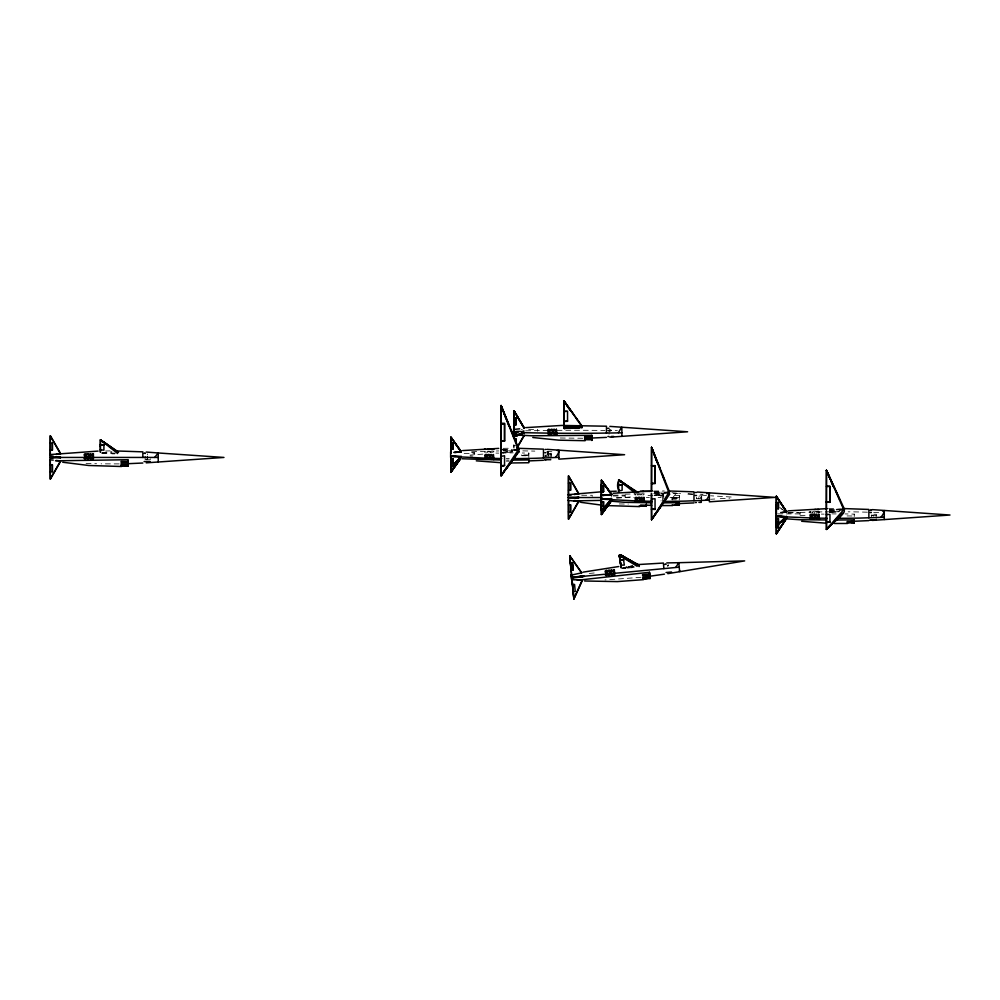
<?xml version="1.0" encoding="UTF-8"?>
<svg xmlns="http://www.w3.org/2000/svg" width="1000" height="1000" viewBox="0 0 1000 1000"><rect width="100%" height="100%" fill="white"/><g stroke="black" fill="none" stroke-linecap="round" stroke-linejoin="round"><path stroke-width="0.75" stroke-dasharray="5 3.75" d="M679.325 497.5L672.15 497.425L672.125 499.787L676.438 499.837M528.825 454.975L521.663 454.9L521.65 455.613L528.825 455.688L528.837 454.012M679.287 500.05L679.325 496.538M528.8 457.55L528.85 453.113L522.275 452.987M672.125 499.988L672.15 497.425M854.212 516.65L854.25 514.113L845.037 513.925M521.663 454.9L521.65 455.712L528.812 455.775M672.138 498.225L679.312 498.288L679.338 495.65L672.763 495.513M528.837 453.862L528.85 453.113M668.45 564.963L668.088 566.025M679.325 496.388L679.338 495.65M854.237 514.913L854.25 514.113M609.163 430.9L609.2 429.938L610.712 430.087A11.762 2.725 0 0 1 610.413 430.9L608.675 430.962M663.913 496.475L663.725 496.475M551.213 456.613L551.163 453.663L547.25 453.587M698.913 496.188C702.712 494.425 702.212 498.688 698.913 497.238M662.325 500.988L662.975 492.95L663.625 500.988M548.275 451.238L547.413 452.75M663.337 495.087L663.825 493.125M817.2 512.5L817.038 511.737L818.45 511.2M547.463 453.05L548 451.688L548.237 455.225M551.2 453.975L547.25 454.65M819.225 512.625L819.438 511.8L818.3 512.463M493.963 451.325L492.738 452.475M644.463 493.875L643.225 495.012M147.513 454.913L147.625 453.862M876.488 515.025L876.4 514.288L873.812 514.263M812.087 513.475L813.475 511.087M493.137 451.225L491.575 451.213M643.625 493.775L642.062 493.762M487.663 452.537L488.438 451.163M609.062 434.212L609.062 430.125M486.7 452.525L487.463 451.188M638.162 495.075L638.938 493.725M637.188 495.075L637.95 493.75L635.712 493.825L635.712 495.05M816.4 511.188L816.137 512.175M672.85 497.537L676.438 493.062L680.537 493.438M871.462 515.413L876.287 515.3M547.463 452.587L547.725 452.137A1.388 0.825 0 0 0 548.325 451.45M545 455.913L546.075 456.1L546.075 454.65M547.413 452.212L547.737 452.175A11.762 6.975 0 0 1 547.5 454.025M547.513 454.562L547.8 454.5A12.237 7.262 0 0 0 548.188 451.95A2.413 1.438 0 0 0 547.612 451.8A11.762 6.975 0 0 1 547.5 453.562M654.425 495.037L663.037 493.363M622.65 567.75L626.9 566.925L622.712 567.7M628.325 566.65L632.575 565.825M502.5 452.525L512.537 450.6M628.362 566.613L632.6 565.8M701.388 496.163L701.263 500.95M829.338 512.038L835.075 511.012M551.013 453.575L550.775 458.263M654.425 495.337L663.037 493.963M502.5 452.788L512.537 451.213L502.5 449.95M829.338 512.388L837.938 511.175M622.875 568.062L629.075 567.2M630.612 566.987L633.713 566.55M622.688 568.125L625.538 567.725M631.237 566.925L634.087 566.525M654.425 495.637L663.037 494.562M512.537 451.825L502.5 453.038L513.225 452.85M800.062 515.712L806.925 515.163M640.962 577.288L604.95 579.975M616.675 498.25L633.325 496.662M830.763 512.587L839.375 511.725M668.012 565L667.663 566.225L668.088 564.987M101.862 452.663L111.9 451.675M589.237 573.45L595.212 572.875M622.725 568.5L625.588 568.25M631.325 567.75L634.188 567.5M622.913 568.438L626.025 568.175M627.575 568.038L633.8 567.513M482.837 454.125L469.938 455.1M710.638 499.275L714.75 499.012M653.012 495.425L646.438 495.637M720.225 498.675L729.825 498.137M471.662 451.788L484.438 451.287L484.438 452.45M101.862 453.038L111.9 452.575M788.037 512.95L798.562 512.513M625.163 494.212L634.938 493.85M800.062 512.45L809.837 512.15M810.612 512.125L812.862 512.062M663.725 495.387L654.338 495.412M496.375 450.988L498.725 450.938M525.638 430.825L547.438 430.45M814.087 512.038L814.862 513.45M816.137 512L814.45 511.075M816.963 511.987L824.125 511.85A520.95 260.475 0 0 1 839.163 511.763M105.612 450.975L110.125 450.9M503.237 448.325L510.763 448.212M653.737 491L664.262 490.925M828.637 508.6L834.65 508.512M557.013 430.363L561.712 430.312A520.95 120.725 0 0 1 597.812 430.387L605.025 430.475M582.775 438.25L557.2 437.975M119.15 463.9L101.1 463.837M831.875 513.875L836.162 513.938M528.65 429.513L537.663 429.513L537.663 431.262M513.938 445.725L516 445.725M471.662 452.45L474.663 452.45L474.663 456.125L470.163 456.062M464.15 453.363L474.663 453.363M544.738 456.1L550.775 456.1M544.775 456.175L546.075 456.175M661.038 493.6L662.325 493.6M663.1 494.312L663.825 494.338M581.712 495.262L592.225 495.262L592.225 496.4M613.15 495.125L625.163 495.125L625.163 498.775M613.15 495.988L625.163 495.988M616.287 497.537L634.338 497.537M646.363 497.537L649.375 497.537M658.15 497.537L661.038 497.537M670.037 497.537L676.438 497.537M696.3 498.462L701.263 498.65M788.05 512.75L800.062 512.75L800.062 516.163M777.537 513.888L800.062 513.888M495.95 453.1L498.725 453.125M101.862 453.387L111.9 453.5M506.475 460.037L509.113 460.062M672.15 498.137L679.312 498.212M847.05 515.938L854.225 516.013M821.338 514.1L824.125 514.138M606.475 430.5L617.362 430.675M829.338 509.538L835.075 509.625M506.25 461.138L509.263 461.188M619.288 503.938L628.312 504.075M867.438 512.2L860.225 512A520.95 260.475 0 0 0 848.188 511.812M688.2 493.775L692.525 493.913M502.5 449.25L512.537 449.625M86.062 463.338L96.587 463.738M873.662 512.388L881.275 512.675M654.425 491.987L663.037 492.362M546.862 451.5L555.3 451.887M700.163 494.212L702.975 494.338M731.188 497.013L710.638 495.788M653.825 491.562L663.288 492.075M829.338 509.988L835.075 510.35M706.525 495.513L698.312 494.913M671.925 492.713L676.438 493.062L676.438 498.688M692.837 494.487L684.638 493.8M502.5 449.6L512.537 450.462M654.425 492.413L663.037 493.188M829.338 510.425L839.375 511.587M611.075 497.3L611.6 496.5M654.425 492.825L663.037 494.025M491.975 452.5L490.975 451.925A1.875 1.638 -4.4 0 1 490.75 451.275M609.275 430.025L610.662 429.988A11.762 2.725 0 0 1 610.413 430.35L610.388 430.925M642.2 494.988L641.462 494.475A1.875 1.613 -4.3 0 1 641.237 493.837L641.237 493.675M521.325 429.538L524.25 430.65M781.762 508.725L784.25 510.925M779.737 507.337L782 509.425M696.5 498.575L696.562 497.238M640.163 493.7L640.95 495.012M639.188 493.725L639.963 495.037M489.675 451.138L490.462 452.475L488.688 451.163M150.525 458.8L150.137 459.75L145.425 459.75L145.425 458.413M611.213 430.175L611.188 430.025A12.237 2.837 0 0 1 610.788 431M701.7 496.337L701.712 499.275M513.862 444.775L513.875 447.362M876.175 515.413L876.175 518.462M871.462 515.025L871.462 516.975M810.612 511.388L810.612 512.537M809.837 511.312L809.837 512.825M661.038 491.95L661.038 500.988M634.938 493.787L634.938 494.988M513.938 445.05L513.938 448.175M485.225 451.262L485.225 452.5M147.55 456.375L147.55 459.65L145.037 459.65L145.037 456.375M147.162 456.375L147.162 459.65M145.137 456.375L145.137 459.65M873.6 516.237A12.237 6.125 0 0 0 873.575 515.337A2.413 1.212 0 0 0 871.162 515.312M503.237 450.875A520.95 309.15 0 0 1 510.763 450.825M522.8 450.887A520.95 309.15 0 0 1 534.825 451.112M509.25 458.587A520.95 309.15 0 0 1 506.25 458.562M548.1 456.3A12.237 7.262 0 0 0 548.188 454.588A2.413 1.438 0 0 0 547.612 454.438M653.725 493.425A520.95 318.575 0 0 1 664.262 493.375M673.288 493.438A520.95 318.575 0 0 1 679.3 493.537M698.725 497.612A12.237 7.488 0 0 1 698.637 498.713M662.362 495.012L663.625 495.188L662.362 495.012"/><path stroke-width="1.5" d="M50.225 454.975L50.312 435.775L60.65 453.562L56.125 454.438M50.312 471.763L52.375 471.763L52.375 464.712L50.312 464.712M50.312 450.163L52.375 450.163L52.375 443.113L50.312 443.113M103.912 445.2L100.325 444.875L103.912 444.6L103.912 450.138L100.35 449.9L100.3 446.475M461.138 451.7L450.95 437.275L450.887 453.338L450.95 437.275L461.3 451.562L455.312 452.55M453.013 458.925L453.013 463.288L450.95 463.212L453.013 463.288L453.013 458.925L450.95 458.975M450.95 448.812L453.013 448.925L450.95 448.85L453.013 448.925L453.013 443.125L450.95 443.162L453.013 443.237M500.913 449.825L501.075 405.55L519.125 449.613M504.55 465.712L504.55 455.75L501.075 456.337M504.55 440.675L500.913 440.962L504.55 441.238L504.55 423.4L500.988 423.562L503.387 423.775M513.938 431.325L513.938 410.725L524.288 428.162L513.938 410.725L513.85 429.412L519.763 428.812M516 433.35L516 435.112L513.938 435.112L516 435.2L516 433.35L513.938 433.413L514.388 436.662M516 424.738L516 417.875L513.938 417.85L516 417.875L516 424.712L513.938 424.725L516 424.688L513.938 424.712M563.9 425.425L564.062 401.05L582.075 426.087L581.788 428.025M567.55 426.838L567.55 427.525L563.95 427.8L567.537 428.137L567.55 426.838L563.9 426.875M564.062 421.35L567.55 421.35L567.537 411.125L564.062 411.512M568.413 495.062L568.5 475.875L578.837 493.663L574.325 494.538M568.5 511.863L570.562 511.863L570.562 504.812L568.5 504.812L568.413 500M568.5 490.262L570.562 490.262L570.562 483.212L568.5 483.212M601.438 501.775L603.5 501.725L603.5 506.213L601.438 506.138M601.438 491.662L603.5 491.7L603.5 485.988L601.438 486.05M622.112 485.288L618.5 484.988L622.112 484.688L622.112 490.225C615.25 493.762 617.125 475.487 621.55 481.662M651.413 491.037L651.562 447.388L669.575 491.912M655.05 508.925L651.438 509.2L655.05 509.475L655.05 498.762L651.45 499.012M651.562 483.5L655.05 483.5L655.05 465.6L651.488 465.75L653.888 465.962M778.413 522.8L778.413 527.438L776.35 527.438L778.413 527.475L778.413 522.913M778.413 522.275L778.413 518.663L776.35 518.663L778.413 518.562L778.413 522.275L776.35 522.188M776.35 508.725L778.413 508.787L778.413 502.575L776.35 502.625M826.312 509.55L826.462 470.312L844.525 509.35L839.375 510.238M829.95 521.65L826.35 521.975L829.95 522.238L829.95 514.375L826.425 514.575L826.462 529.412C829.3 524.75 857.825 506.112 836.5 509.637M829.95 501.688L829.95 486.238L826.462 486.388L829.95 486.475L829.95 502L826.312 502L829.95 502.312L826.35 502.1M60.5 457.812L60.5 457.075L50.312 457.537L60.663 457.625L56.125 457.188M100.275 451.938L100.438 449.5M513.913 431.325L514.388 426.912M528.763 461.838L528.775 460.55M618.475 492.038L618.625 489.588M679.262 504.387L679.262 503.075M450.863 450.337L451.388 442.212M591.788 438.162L591.788 437.287M601.35 492.875L601.438 484.137M603.5 501.725L603.5 506.213M776.25 511.35L776.35 504.2M778.413 518.562L776.35 518.725M854.163 522.7L854.2 521.062L851.35 521.05M591.763 439.538L591.763 440.5L591.775 438.525M603.5 491.7L603.5 485.988M854.188 522.812L854.175 520.212M100.3 446.5L100.438 439.875L118.488 452.362M591.775 438.713L591.788 437.125M128.125 466.3L128.212 459.712L55.487 460.812M518.825 435.125L532.013 435.788L591.838 435.325L591.788 437.863M639.163 506L646.325 505.838M646.325 506.388L646.35 503.95M591.788 439.175L591.812 437.65L584.637 437.562L584.65 436.838L591.812 436.925M591.838 435.325L591.812 437.375M512 460.1L528.85 459.95L528.775 462.75L510.35 462.975M836.162 520.025L854.25 519.875L854.212 521.9M581.638 572.975L569.763 555.825L571.6 575.025L581.737 572.837L569.763 555.825L571.038 570.062M591.763 440.2L591.788 438.938L584.625 438.85M662.487 502.85L679.338 502.7L679.312 504.438M591.8 438.062L591.812 437.113M854.2 520.438L854.2 521.362L854.25 519.875M528.85 459.95L528.825 461.188L528.8 460.525M549.675 433.688C546.475 431.9 547.863 435.838 550.5 434.038A1.887 1.762 6 0 0 550.737 433.338L550.475 432.15A1.3 1.3 20.1 0 0 550 431.725C545.538 429.613 553.9 431.012 548.713 429.15C545.312 430.85 550.188 432.175 549.688 433.675M679.338 502.7L679.287 503.425M664.812 564.562L665.387 563.862L666.1 564.438M813.138 518L812.875 517.05A1.3 1.2 5.6 0 0 812.412 516.65C810.088 516.763 810.987 513.837 812.175 515.712C815.15 514.513 808.363 512.688 810.212 516.525C816.712 519.038 804.65 518.062 812.913 518.737A1.887 1.5 3.5 0 0 813.138 518.15L814.825 516.912L813.562 514.125L814.513 514.15L815.312 515.962L816.112 514.188L817.075 514.212L815.8 516.938L817.2 519.3L815.312 517.812L813.425 519.225L814.212 518.025M450.637 456.413L486.7 458.212C485.037 458.025 483.675 459.575 487.512 458.9A1.887 1.363 3.1 0 0 487.738 458.363L487.475 457.325A1.3 1.137 4.4 0 0 487.013 456.95C482.575 454.513 489.925 457.038 486.75 454.438C483.425 453.787 484.712 457.9 486.925 458.2M638.237 501.012L637.975 500.112A1.3 1.125 4.3 0 0 637.5 499.738C635.562 499.913 635.65 497.2 637.212 498.625C640.337 498.387 633.675 495.387 635.275 499.55C641.737 502.05 629.862 501.025 638.013 501.662A1.887 1.325 3 0 0 638.237 501.138L639.925 500L638.65 497.262L639.612 497.287L640.413 499.087L641.213 497.337L642.175 497.362L640.9 500.025L642.3 502.188L640.413 500.85L638.525 502.1L639.312 501.037M854.2 522.537L854.175 523.275L854.163 522.438L851.325 522.513M549.913 433.162L522.638 432.675M672.113 504.988L679.262 504.812M573.8 577.35C561.475 578.475 604.812 573.875 571.55 578.175L571.413 576.688M870.175 510.513L870.812 509.625L871.462 510.513M621.125 565.15L624.325 565.075L623.525 559.637L620.037 560.175L623.575 560.237M518.987 451.987L518.562 449.925L513.975 449.675M639.113 566.562L638.763 564.763L619.312 555.363L621 567.15M513.938 432.25L513.938 436.812L524.125 432.95C526.087 431.637 512.188 429.913 513.85 433.5L516 433.475M144.137 453.5L144.787 452.85L145.425 453.5M118.438 452.013L100.438 439.875L100.438 452.225M524.275 435.575L517.188 447.7M782.163 512.55L786.7 511.662L776.35 496.275L776.325 513.913M456.362 462.188L461.138 456.475L450.925 456.05L461.138 456.763L450.95 467.562L450.863 459.075L453.013 459.025L450.95 459.087M582.025 576.425L571.725 577.35M776.25 518.713L776.35 525.862L786.525 516.763L776.35 516.213L786.7 516.763L776.35 516.138L776.35 533.787L786.65 518.45M601.362 504.725L601.438 510.625L611.75 499.325L601.438 498.762L601.35 503.212M524.237 432.713L515.487 436.25M611.775 494.263L601.438 480.238L601.375 495.962L601.438 480.238L611.7 494.812M528.812 460.913L543.475 460.262M610.413 573.725L609.788 575.312L608.812 575.413L609.95 572.562L608.45 570.188L609.412 570.1L610.35 571.575L611 569.95L611.962 569.85L610.913 572.475L612.562 575.05L611.587 575.15L610.662 573.7M571.962 579.862L573.888 598.95L582.3 579.875M582.45 580.35L573.888 598.95L572.05 579.763L580.825 579.862M552.788 433.188L554.8 434.637L553.4 431.987L554.675 429.288L553.713 429.288L552.913 431L552.112 429.263L551.15 429.25L552.425 431.975L551.025 434.613L553.038 433.188M491.712 449.538L493.1 449.475M490.9 449.387L492.762 448.85L493.888 449.538M695.35 492.45L696.475 492.45M620 560.2L623.55 559.938M607.788 428.312L609.038 428.312M60.5 460.913L50.312 479.1L50.225 459.913M578.688 501L568.5 519.2L568.413 504.9M60.613 461.4L50.312 479.1L50.312 459.812L53.225 460.125M578.812 501.488L568.5 519.2L568.5 499.913M517.575 446.512L524.125 435.25M489.8 458.275L491.812 459.438L490.412 457.238L491.688 454.562L490.725 454.538L489.925 456.287L489.125 454.487L488.162 454.462L489.438 457.212L488.025 459.35L490.05 458.288M675.775 567.288L678.838 562.7L744.675 560.9L667.8 573.663M651.4 493.65L651.562 519.675L668.775 492.6L669.613 493.963M785.75 519.075L776.35 533.787L776.325 516.138M786.525 518.038L776.35 533.787L786.525 518.225M651.562 493.288L651.562 519.675L656.725 511.887M658.45 509.288L661.025 505.387M500.913 452.212L501.075 475.688L518.275 449.837M669.575 494.35L651.562 519.675L661.025 506M660.713 506.737L664.075 501.737M678.4 563.312L678.838 562.7L666.775 562.913M659.975 507.812L651.562 519.675M460.288 458.525L450.95 472.137L450.887 456.087L450.95 472.137L460.45 459.038M662.75 503.525L667.05 497.3M460.288 458.725L450.95 472.137L460.288 458.925M501.075 450.538L501.075 475.688L507.95 465.8M519.075 451.575L501.075 475.688L511.037 462.025M511.9 460.988L506.55 468.488M611.625 500.125L601.438 514.513L601.35 501.887L603.5 501.825L601.438 501.875M611.775 500.5L601.438 514.513L601.438 498.762M611.625 500.35L601.438 514.513L611.625 499.9L601.438 510.625L611.625 499.2L601.438 510.625M513.75 458.3L517.375 453.325M503.688 472.4L501.075 475.688M154.662 457.438L158.238 452.975L223.962 457.438L146.225 462.837M618.45 432.688L621.413 427.475M519.087 449.263L513.975 450.325M826.462 510.763L826.462 529.412L843.675 509.738M546.075 459.712L544.738 459.712L550.775 459.712M450.95 467.562L461.138 456.475L450.95 467.562L454.188 464.412M837.712 517.962L826.462 529.412L831.525 523.962M880.863 517.212C881.45 516.975 886.787 509.412 882.537 511.05M826.462 529.412L831.838 524M834 521.825L842.6 513.162M555.462 457.337C556.112 457 561.475 449.688 557.137 450.487M705.95 500.1C707.262 499.837 712.075 490.7 706.762 493.663M871.462 520.013L870.138 520.013L876.175 520.013M776.35 525.862L786.525 516.438L776.35 525.862L786.688 517.1M578.688 494.062L568.5 475.875L568.5 495.163L571.413 494.85M489.975 449.188L487.188 449.288M524.125 428.325L513.938 410.725L524.275 428.038M545.1 449.438L545.75 449.438M696.4 502.525L695.387 502.525M870.263 512.537L871.375 512.537M524.125 432.6L513.938 436.812L524.125 432.238L524.125 432.95M669.475 492.05L664.475 493.088M577.3 580.25L649.513 572.275L649.725 574.625L644 575.1M816.825 509.538L818.787 509.5M544.862 452.713L545.988 452.713M100.388 444.825L103.912 444.9M695.35 495.475L696.538 495.513M608.9 436.5L607.888 436.5M573.675 500.9L600.388 500.4M583.075 572.15L618.775 566.525M501.025 423.537L504.55 423.612L504.55 440.962L501.075 440.962M651.525 465.737L655.05 465.8L655.05 483.5M563.913 427.262L564.025 428.363L581.975 426.112M664.463 574.163L649.925 576.213L649.8 575.4M626.962 567.525L629.812 567.125M53.225 454.75L50.312 455.062L50.312 435.775L60.5 453.975M643.6 579.65L617.35 581.6L584.637 580.988M456.763 452.15L453.862 452.438L461.138 451.912L450.95 437.275L461.138 451.912M601.413 495.55L607.263 494.85M570.462 563.138L572.513 562.938L573.188 569.95L571.138 570.15M614.288 569.6L613.663 569.75A2.525 2.013 -9.9 0 1 613.438 570.3L613.288 570.5A3.188 2.938 -12.8 0 1 612.975 570.85L612.9 571.9A2.637 2.438 -12.8 0 0 613.587 571.25L614.012 574.913L614.788 574.837L614.312 569.6M571.475 577.438L607.562 574C604.075 574.2 605.112 576.888 608.237 574.862A1.887 1.863 15.2 0 0 608.387 574.1L608.013 572.938A1.3 1.288 -26.8 0 0 607.513 572.562C602.875 570.887 610.763 572 606.663 570.288C603.488 570.712 605.812 573.625 607.562 573.975M608.375 573.925L609.438 573.812M611.638 573.612L613.875 573.4M614.65 573.325L619.3 572.875A520.95 1.25 -5.5 0 0 655.238 569.45L679.2 567.163L678.913 563.288M671.538 572L666.05 572.525M572.513 584.637L574.562 584.438L575.237 591.45L573.188 591.65M780.713 512.562L786.6 512.15L776.35 496.275L776.35 513.925M609.85 437.188L687.6 431.788L609.85 426.388M872.25 520.425L950 515.025L872.25 509.625M638.237 564.55L663.4 563.05L663.863 568.625M579.837 428.212L564.025 428.363L575.538 427.45M601.438 495.5L611.625 494.637L601.438 480.238L611.625 494.862L602.9 495.45M525.638 427.638L561.712 425.438L606.475 426.213L606.475 433.088M576.013 427.463L564.062 428.425L564.062 401.05L573.2 413.837M582.075 426.987L564.062 428.425M462.65 450.575L498.725 448.387M613.138 493.263L652.225 491.025M788.037 510.875L827.125 508.625M649.663 574.062L642.525 574.663L642.588 575.462L649.737 574.862L649.887 576.575M642.725 576.987L649.875 576.4L650 577.8L649.85 574.837M649.987 577.55L650.088 578.562L650.05 577.537L642.837 578.15L642.962 579.1M642.925 578.862L647.237 578.5M644.388 578.987L650.1 578.513M601.237 491.812L568.188 494.675L568.188 500.4L580.2 501.688M606.475 437.375L591.8 438.038M142.838 463.025L128.175 463.688M868.875 520.612L854.212 521.275M693.975 502.912L676.3 503.663M567.537 420.975L564.062 421.562M504.55 465.438L500.95 465.712L503.387 465.938M566.925 426.425L576.962 425.938M558.875 457.362L534.825 458.3A520.95 309.15 0 0 1 513.775 458.587M709.375 500.112L685.325 501.087A520.95 318.575 0 0 1 664.262 501.375M484.462 449.125L485.1 449.137A2.688 0.75 -3.6 0 0 485.525 449.363M642.613 491.488L643.487 491.488M98.088 451.087L50 454.575L50 460.3M608.763 491.463L616.287 491.175M884.275 517.263L860.225 518.062A520.95 260.475 0 0 1 837.663 518.3M568.5 497.625L578.85 497.275L575.775 497.825M655.05 483.225L651.562 483.65M568.5 497.5L578.688 497.912L578.688 497.163M513.938 435.075L516 435.025M53.225 457.262L50.312 457.35L52.375 457.562M814.762 509.487L815.725 509.475M826.65 519.925L800.062 519.763L783.462 518.625M450.95 463.175L453.013 463.137M621.875 432.825L597.812 433.2A520.95 120.725 0 0 1 561.712 433.263L557.038 433.225M501.262 460.025L461.887 458.762M450.95 466.213L453.013 466.238M651.75 502.775L625.163 502.337L609.825 501.05M776.35 527.413L778.413 527.475M672.7 505.562L660.85 505.588M585.188 440.7L558.862 440.175L532.788 437.512M121.55 466.5L88.675 465.487L62.725 462.238M639.75 506.6L606.875 505.575M847.6 523.475L834.438 523.488M564.062 411.4L566.388 411.4M513.938 417.85L516 417.85M564.062 427.262L567.55 427.262L564.062 427.825M513.625 432.312L516.638 432.312M611.413 436.45L613.763 436.45M450.95 443.175L453.013 443.175L453.013 448.85M450.637 456.062L455.138 456.062M50 457.438L86.287 457.438C82.837 457.537 83.713 460.1 86.875 458.363A1.887 1.863 16.1 0 0 87.1 457.625L86.838 456.425A1.3 1.288 -16.1 0 0 86.375 456C81.925 453.825 89.175 455.9 86.112 453.75C82.675 453.25 84.312 456.912 86.287 457.413M87.112 457.438L88.175 457.438M90.388 457.438L92.625 457.438M93.413 457.438L158.238 457.438M144.1 461.538L150.137 461.538M501.075 465.712L503.387 465.712M622.112 484.988L618.587 485.125M568.188 497.537L602.025 497.537M601.125 498.775L611.638 498.775M698.913 502.375L701.263 502.375L701.263 500.95M651.562 509.2L655.05 509.2M776.038 516.163L780.537 516.163M826.462 521.95L829.95 521.95M550.737 433.162L551.812 433.175M554.012 433.2L556.263 433.212M516.775 448.263L543.475 449.162L543.475 458.025M116.137 450.95L142.838 451.85L142.838 457.438M668.775 490.962L693.975 491.838L693.975 500.788M843.675 508.562L868.875 509.45L868.875 517.825M111.9 453.475L114.775 453.5M676.45 503.85L679.325 503.688M676.438 504.15L679.312 504.175L679.287 505.138L679.262 504.137M674.975 505.012L679.275 505.062M847.05 521.575L854.212 521.65M847 522.85L854.175 522.975M584.6 439.712L591.775 439.8M128.188 461.512L121.025 461.425L121.013 462.225L128.175 462.312M120.988 463.762L128.162 463.85M120.975 464.925L128.15 465.012M128.138 465.75L120.962 465.662L128.138 465.988M640.6 505.037L651.637 505.35M642.025 506.037L646.325 506.087M812.325 517.987L776.038 516.462M816.425 518.062L818.662 518.1M819.438 518.125L824.125 518.212A520.95 260.475 0 0 0 827.125 518.237M487.75 458.237L488.812 458.263M491.025 458.312L493.263 458.363M494.05 458.375L498.725 458.488A520.95 309.15 0 0 0 501.737 458.525M637.413 500.988L601.125 499.125M641.513 501.087L643.763 501.138M644.538 501.15L649.225 501.262A520.95 318.575 0 0 0 652.225 501.312M513.625 432.45L518.138 432.562M50.312 457.537L53.225 457.612M640.35 491.1L650.875 491.438M664.475 492.413L668.775 492.6M501.138 462.725L476.287 460.825M826.538 523.237L801.675 521.275M611.625 499.5L601.35 498.85L604.35 499.162M546.862 449.338L624.6 454.712L558.875 459.15L558.875 450.275M697.35 492.025L775.1 497.375L709.375 501.812L709.375 492.95M146.225 452.038L158.238 452.975L158.238 461.912M450.95 456.2L455.312 456.562M574.325 500.538L577.238 500.85M56.125 460.438L59.037 460.75M516.85 434.45L521.213 434.925M600.337 504.963L580.925 502.337M826.425 514.987L826.312 511.112M636.525 492.175L621.55 481.637M621.188 567.45L619.312 555.363L639.1 565.525M636.362 491.337L618.625 479.975L618.625 492.325M621.163 567.175L619.312 555.363L632.85 562.463M621.138 566.9L619.312 555.363L624.75 558.375M627.475 559.875L630.188 561.388M634.688 492.713L618.625 479.975L627.775 486.2M117.638 453.525L100.438 439.875L105.913 443.525M638.625 491.863L637.3 491.675L638.4 492.65M633.913 562.325L620.775 554.963L620.763 556.763M633.337 562.35L620.775 554.963L624.575 557.575M619.312 555.363L637.188 566.325M635 562.975L639.15 565.538L620.775 554.963L629.575 560.45M619.375 480.387L624.113 483.6M105.913 443.5L112.737 448.35M618.625 479.975L627.225 486.225M100.438 439.875L106.575 444.35M110.262 446.987L112.725 448.8M568.975 408.7L564.062 401.05L581.275 425.613M575.737 417.55L577.413 420.025M564.062 401.05L570.938 411.312M563.95 427.4L567.537 428.137M786.525 511.838L776.35 496.275L786.525 512.025M826.462 509.913L826.462 470.312L835 488.888M501.075 450L501.075 405.55L510.213 427.85M651.562 491.188L651.562 447.388L660.188 468.787M830.025 478.787L826.462 470.312L843.675 509.462M835.612 490.275L839.825 499.925M826.462 470.312L833.838 487.488M831.213 481.625L832.987 485.863M510.737 429.2L513.9 437.287M505.913 418.375L501.075 405.55L518.275 449.5M501.075 405.55L508.837 425.775M662.288 474.263L664.925 481.138M656.938 461.912L651.562 447.388L668.775 492.25M651.562 447.388L658.012 464.513M679.513 570.3L679.675 571.587L679.2 567.163M571.6 578.562L571.725 579.688L571.65 578.55M571.487 576.825L571.413 575.988L571.425 576.838M571.625 578.862L571.538 578.013L571.675 578.837M649.7 574.412L649.825 575.662M572.513 562.938L573.188 569.95M569.763 555.825L571.6 575.025M572.05 579.763L573.888 598.95M649.737 574.987L649.513 572.275M649.875 575.375L649.938 576.287M621.112 564.7L621.237 568.025M884.275 510.562L884.275 519.5M778.413 502.575L778.413 508.725M776.038 512.163L776.038 517.9M634.938 492.525L635.562 491.737A2.688 0.688 -3.6 0 0 636.025 491.975M621.875 427.325L621.875 436.25M601.125 494.538L601.125 500.225M570.562 483.212L570.562 490.262M570.562 504.812L570.562 511.863M513.625 428.925L513.625 434.65M450.637 451.863L450.637 457.55M52.375 443.113L52.375 450.163M52.375 464.712L52.375 471.763M516 438.9L516 443L516 438.9M493.413 454.575L493.387 454.675A2.525 2.525 0 0 1 493.113 455.337L493.038 455.45A3.188 3.088 8.9 0 1 492.612 455.85L492.438 456.938A2.637 2.562 8.9 0 0 493.188 456.35L493.263 459.475L494.05 459.487L493.413 454.575M643.913 497.375L643.875 497.488A2.525 2.525 0 0 1 643.612 498.15L643.45 498.35A3.188 3.075 8.2 0 1 643.112 498.663L642.938 499.738A2.637 2.55 8.2 0 0 643.675 499.15L643.763 502.225L644.538 502.238L643.913 497.375M818.812 514.212L818.787 514.325A2.525 2.512 -16.1 0 1 818.512 514.975L818.35 515.175A3.188 3.15 16.1 0 1 818.012 515.5L817.837 516.613A2.637 2.612 16.1 0 0 818.575 516L818.662 519.325L819.438 519.338L818.812 514.212M556.4 429.275L556.375 429.375A2.525 2.312 -5.3 0 1 556.1 429.988L555.95 430.188A3.188 3.137 -13.4 0 1 555.6 430.513L555.438 431.625A2.637 2.612 -13.4 0 0 556.175 431L556.263 434.65L557.038 434.663L556.4 429.275M92.775 453.713L92.75 453.8A2.525 2 -3.5 0 1 92.475 454.325L92.312 454.513A3.188 2.938 -5.6 0 1 91.975 454.825L91.8 455.863A2.637 2.438 -5.6 0 0 92.55 455.275L92.625 458.963L93.413 458.963L93.413 453.713L92.775 453.713M89.288 457.2L88.375 458.963L87.387 458.963L88.8 456.238L87.525 453.738L88.488 453.738L89.288 455.3L90.087 453.738L91.05 453.738L89.775 456.238L91.175 458.963L90.188 458.963L89.288 457.2M581.888 576.062L571.562 577.475L581.95 576.812L581.888 576.062M603.5 491.55L601.438 491.575L603.5 491.625M521.213 434.8L518.3 434.513L521.213 434.862M571.263 574.663L571.337 575.825L571.263 574.663M571.312 575.237L571.375 576.3L571.312 575.237M571.788 580.275L571.65 579.025L571.788 580.275"/></g></svg>
